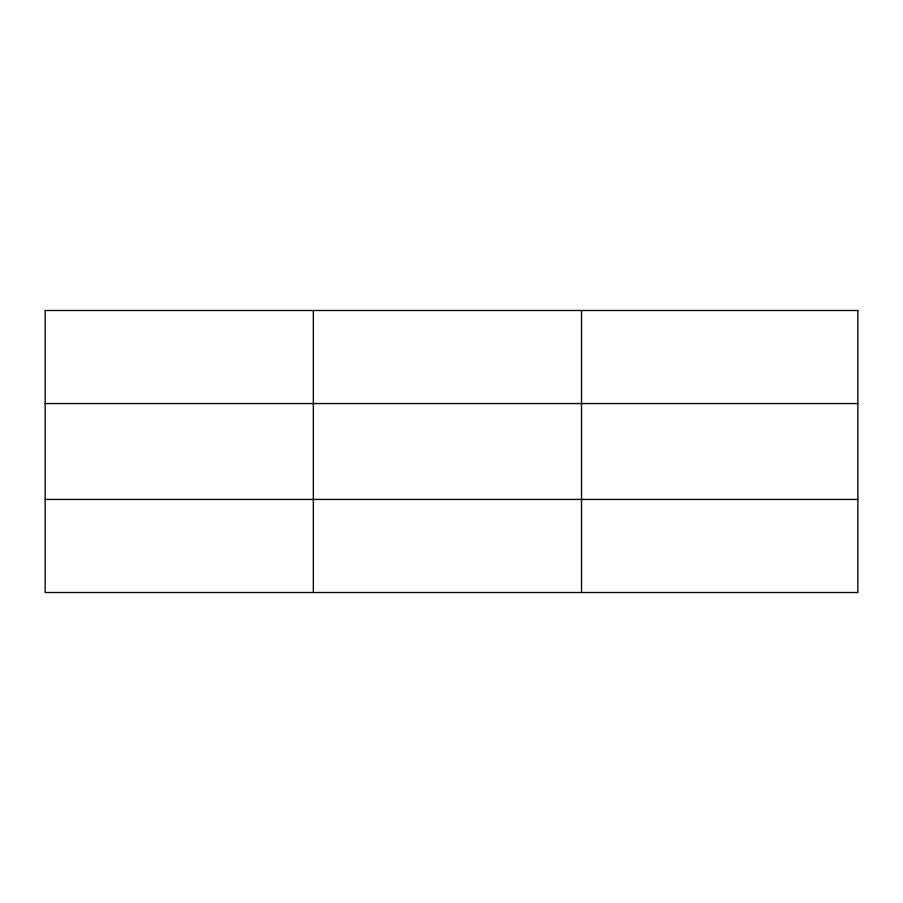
<?xml version="1.0" encoding="UTF-8"?>
<svg xmlns="http://www.w3.org/2000/svg" width="903" height="903" viewBox="0 0 903 903"><rect width="100%" height="100%" fill="white"/><g stroke="black" fill="none" stroke-linecap="round" stroke-linejoin="round"><path stroke-width="1.35" d="M313.341 592.503L313.341 310.497M581.532 592.503L581.532 310.497M45.15 403.562L857.85 403.562M45.15 499.438L857.85 499.438M857.85 310.497L45.15 310.497L45.15 592.503L857.85 592.503L857.85 310.497"/></g></svg>
